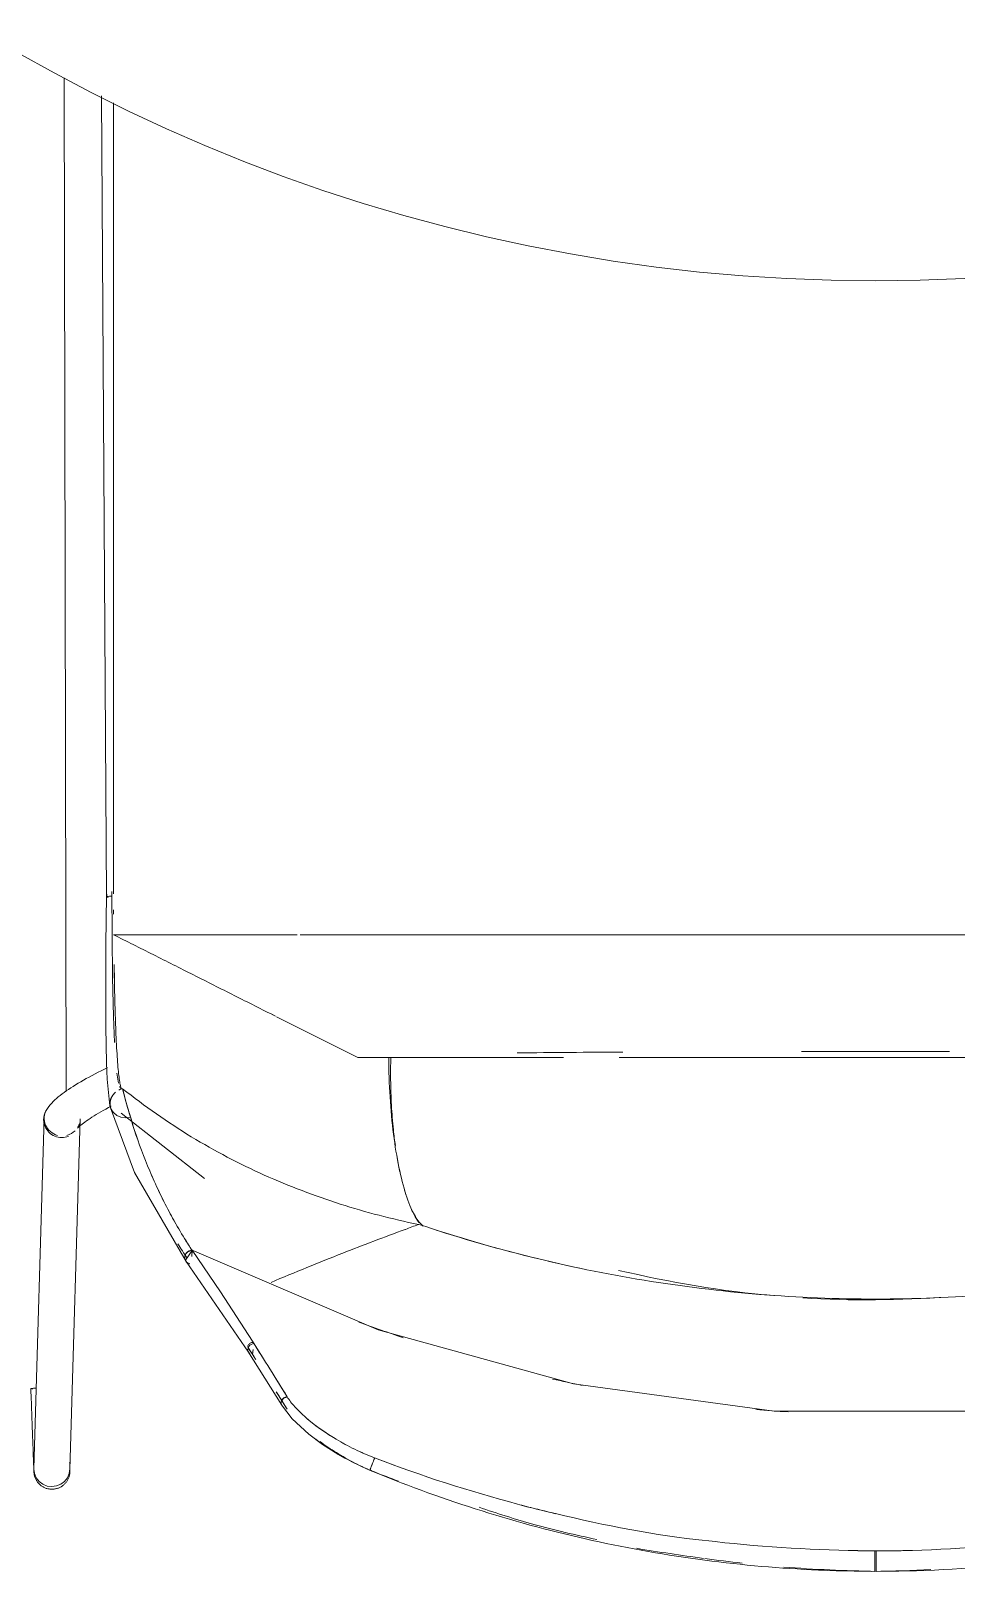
# Model space of a CAD drawing. Header units: millimetres. Extents: x 155927 to 317870, y -36033 to 97293.
# Drawn here: x 195269.7 to 195551.6, y 29752.5 to 30222.3 of the extents above; entities that cross this region are included whole.
import ezdxf

# ---------------------------------------------------------------- set-up
doc = ezdxf.new("R2010")
doc.units = ezdxf.units.MM
doc.header["$MEASUREMENT"] = 0
doc.layers.add('I-FURN', color=8, linetype='CONTINUOUS', lineweight=9)

msp = doc.modelspace()

# ---------------------------------------------------------------- linework, layer by layer
at = {"layer": 'I-FURN'}
for p, q in [((195280.52, 29899.01), (195279.85, 30208)), ((195292.77, 29958.31), (195291.26, 30202.48)), ((195292.6, 29943.72), (195292.75, 29958.88)), ((195292.79, 29958.35), (195292.78, 29958.28)), ((195292.78, 29958.28), (195292.93, 29958.22)), ((195292.93, 29958.22), (195293.24, 29958.16)), ((195293.28, 29958.48), (195292.96, 29958.42)), ((195293.73, 29958.52), (195293.28, 29958.48)), ((195294.28, 29958.56), (195293.73, 29958.52)), ((195294.45, 29946.55), (195294.35, 29959.94)), ((195292.55, 29928.33), (195292.6, 29943.72)), ((195294.6, 29933.71), (195294.45, 29946.55)), ((195302.13, 29946.81), (195350.81, 29946.81)), ((195361.65, 29946.81), (195417.97, 29946.81)), ((195430.48, 29946.81), (195490.68, 29946.81)), ((195497.18, 29946.81), (195557.33, 29946.81)), ((195294.86, 29921.89), (195294.6, 29933.71)), ((195295.25, 29932.84), (195295.08, 29937.74)), ((195292.6, 29918.77), (195292.55, 29928.33)), ((195295.16, 29913.96), (195294.86, 29921.89)), ((195344.27, 29921.96), (195342.89, 29922.65)), ((195369.33, 29909.35), (195344.57, 29921.81)), ((195292.81, 29907.69), (195292.6, 29918.77)), ((195291.15, 29905.33), (195292.11, 29905.81)), ((195292.11, 29905.81), (195293.08, 29906.29)), ((195292.99, 29902.75), (195292.81, 29907.69)), ((195432.03, 29909.35), (195369.33, 29909.35)), ((195527.09, 29909.35), (195448.94, 29909.35)), ((195605.24, 29909.35), (195527.09, 29909.35)), ((195282.61, 29900.57), (195283.36, 29901.03)), ((195283.36, 29901.03), (195284.14, 29901.51)), ((195284.14, 29901.51), (195284.94, 29901.98)), ((195284.94, 29901.98), (195285.76, 29902.46)), ((195285.76, 29902.46), (195286.61, 29902.93)), ((195286.61, 29902.93), (195287.48, 29903.41)), ((195287.48, 29903.41), (195288.37, 29903.89)), ((195288.37, 29903.89), (195289.28, 29904.37)), ((195289.28, 29904.37), (195290.2, 29904.86)), ((195290.2, 29904.86), (195291.15, 29905.33)), ((195293.79, 29894.6), (195292.99, 29902.75)), ((195296.39, 29901.54), (195295.87, 29904.62)), ((195276.07, 29895.51), (195276.54, 29895.99)), ((195276.54, 29895.99), (195277.04, 29896.45)), ((195277.04, 29896.45), (195277.55, 29896.91)), ((195277.55, 29896.91), (195278.09, 29897.37)), ((195278.09, 29897.37), (195278.66, 29897.82)), ((195278.66, 29897.82), (195279.25, 29898.27)), ((195279.25, 29898.27), (195279.87, 29898.72)), ((195279.87, 29898.72), (195280.51, 29899.18)), ((195280.51, 29899.18), (195281.18, 29899.64)), ((195281.18, 29899.64), (195281.88, 29900.1)), ((195281.88, 29900.1), (195282.61, 29900.57)), ((195293.83, 29895.76), (195294.12, 29896.9)), ((195294.12, 29896.9), (195294.69, 29897.94)), ((195297.14, 29899.74), (195296.69, 29900.54)), ((195274, 29892.43), (195274.37, 29893.21)), ((195274.37, 29893.21), (195274.76, 29893.87)), ((195274.76, 29893.87), (195275.18, 29894.46)), ((195275.18, 29894.46), (195275.62, 29895)), ((195275.62, 29895), (195276.07, 29895.51)), ((195288.34, 29891.18), (195288.97, 29891.57)), ((195288.97, 29891.57), (195289.63, 29891.97)), ((195289.63, 29891.97), (195290.32, 29892.38)), ((195290.32, 29892.38), (195291.04, 29892.8)), ((195291.04, 29892.8), (195291.79, 29893.23)), ((195291.79, 29893.23), (195292.56, 29893.66)), ((195292.56, 29893.66), (195293.36, 29894.09)), ((195293.36, 29894.09), (195294.18, 29894.52)), ((195294.16, 29893.62), (195293.79, 29894.6)), ((195294.18, 29893.49), (195293.85, 29894.6)), ((195301.26, 29874.3), (195293.97, 29894.05)), ((195294.47, 29893.09), (195294.16, 29893.62)), ((195294.86, 29892.59), (195294.47, 29893.09)), ((195295.87, 29891.74), (195294.86, 29892.59)), ((195297.17, 29891.17), (195295.87, 29891.74)), ((195297.2, 29892.38), (195322.6, 29872.55)), ((195273.8, 29890.98), (195270.62, 29784.11)), ((195281.61, 29783.82), (195284.79, 29890.65)), ((195283.94, 29887.8), (195283.97, 29887.84)), ((195283.97, 29887.84), (195284.06, 29887.94)), ((195284.06, 29887.94), (195284.21, 29888.1)), ((195284.21, 29888.1), (195284.42, 29888.3)), ((195284.42, 29888.3), (195284.67, 29888.53)), ((195284.67, 29888.53), (195284.98, 29888.79)), ((195284.98, 29888.79), (195285.34, 29889.08)), ((195285.34, 29889.08), (195285.74, 29889.39)), ((195285.74, 29889.39), (195286.18, 29889.72)), ((195286.18, 29889.72), (195286.66, 29890.06)), ((195286.66, 29890.06), (195287.19, 29890.42)), ((195287.19, 29890.42), (195287.74, 29890.79)), ((195287.74, 29890.79), (195288.34, 29891.18)), ((195298.64, 29890.96), (195297.17, 29891.17)), ((195300.18, 29891.2), (195298.64, 29890.96)), ((195317.01, 29847.24), (195301.26, 29874.3)), ((195316.61, 29848.54), (195316.68, 29849.02)), ((195316.68, 29849.02), (195316.85, 29849.46)), ((195318.87, 29850.56), (195316.8, 29847.61)), ((195316.85, 29849.46), (195317.13, 29849.86)), ((195317.13, 29849.86), (195317.49, 29850.18)), ((195317.49, 29850.18), (195317.92, 29850.41)), ((195317.92, 29850.41), (195318.39, 29850.54)), ((195318.39, 29850.54), (195318.87, 29850.56)), ((195318.87, 29850.57), (195318.76, 29848.79)), ((195318.76, 29848.8), (195318.87, 29850.56)), ((195318.81, 29848.76), (195318.87, 29850.57)), ((195318.81, 29848.76), (195318.87, 29850.57)), ((195318.88, 29850.7), (195375.53, 29826.39)), ((195318.88, 29850.7), (195327.51, 29837.93)), ((195316.65, 29848.06), (195316.61, 29848.54)), ((195316.8, 29847.61), (195316.65, 29848.06)), ((195336.06, 29819.54), (195317.01, 29847.24)), ((195327.51, 29837.93), (195337.2, 29822.94)), ((195375.53, 29826.39), (195435.01, 29809.93)), ((195337.13, 29819.09), (195335.86, 29821.07)), ((195336.13, 29821.34), (195335.92, 29820.95)), ((195336.43, 29821.68), (195336.13, 29821.34)), ((195336.8, 29821.95), (195336.43, 29821.68)), ((195337.22, 29822.13), (195336.8, 29821.95)), ((195337.2, 29822.94), (195340.58, 29817.57)), ((195337.66, 29822.21), (195337.22, 29822.13)), ((195335.82, 29820.54), (195335.83, 29820.12)), ((195346.22, 29803.4), (195335.82, 29819.9)), ((195335.83, 29820.12), (195335.95, 29819.73)), ((195335.95, 29819.73), (195336.17, 29819.39)), ((195336.17, 29819.39), (195336.48, 29819.12)), ((195338.19, 29817.43), (195337.13, 29819.09)), ((195337.28, 29818.86), (195337.45, 29820.34)), ((195344.33, 29811.57), (195347.83, 29805.94)), ((195269.95, 29808.54), (195269.71, 29808.5)), ((195269.72, 29808.41), (195269.72, 29808.49)), ((195269.76, 29807.34), (195269.72, 29808.41)), ((195269.8, 29806.28), (195269.76, 29807.34)), ((195269.85, 29808.46), (195270.36, 29808.44)), ((195270.54, 29808.58), (195269.95, 29808.54)), ((195271.45, 29808.63), (195270.54, 29808.58)), ((195347.81, 29802.17), (195344.55, 29807.38)), ((195435.01, 29809.93), (195496.21, 29801.62)), ((195269.84, 29805.23), (195269.8, 29806.28)), ((195269.88, 29804.18), (195269.84, 29805.23)), ((195269.91, 29803.14), (195269.88, 29804.18)), ((195269.95, 29802.12), (195269.91, 29803.14)), ((195269.99, 29801.1), (195269.95, 29802.12)), ((195349.37, 29799.26), (195346.13, 29803.54)), ((195270.02, 29800.1), (195269.99, 29801.1)), ((195270.06, 29799.11), (195270.02, 29800.1)), ((195270.1, 29798.14), (195270.06, 29799.11)), ((195270.13, 29797.19), (195270.1, 29798.14)), ((195354.46, 29794.55), (195349.37, 29799.26)), ((195496.21, 29801.62), (195557.98, 29801.62)), ((195270.16, 29796.26), (195270.13, 29797.19)), ((195270.2, 29795.35), (195270.16, 29796.26)), ((195270.23, 29794.47), (195270.2, 29795.35)), ((195270.26, 29793.61), (195270.23, 29794.47)), ((195270.29, 29792.77), (195270.26, 29793.61)), ((195270.32, 29791.96), (195270.29, 29792.77)), ((195358.59, 29791.46), (195354.46, 29794.55)), ((195270.35, 29791.18), (195270.32, 29791.96)), ((195270.38, 29790.43), (195270.35, 29791.18)), ((195270.4, 29789.72), (195270.38, 29790.43)), ((195270.43, 29789.03), (195270.4, 29789.72)), ((195270.45, 29788.38), (195270.43, 29789.03)), ((195270.47, 29787.76), (195270.45, 29788.38)), ((195363.21, 29788.51), (195358.59, 29791.46)), ((195368.02, 29785.9), (195363.21, 29788.51)), ((195270.49, 29787.17), (195270.47, 29787.76)), ((195270.51, 29786.62), (195270.49, 29787.17)), ((195270.53, 29786.11), (195270.51, 29786.62)), ((195270.55, 29785.64), (195270.53, 29786.11)), ((195270.57, 29785.2), (195270.55, 29785.64)), ((195270.58, 29784.81), (195270.57, 29785.2)), ((195270.59, 29784.45), (195270.58, 29784.81)), ((195270.61, 29784.14), (195270.59, 29784.45)), ((195270.62, 29783.86), (195270.61, 29784.14)), ((195270.81, 29782.56), (195270.62, 29783.94)), ((195270.62, 29783.63), (195270.62, 29783.86)), ((195270.62, 29783.76), (195270.63, 29783.55)), ((195270.63, 29783.44), (195270.62, 29783.63)), ((195270.63, 29783.55), (195270.63, 29783.37)), ((195270.64, 29783.29), (195270.63, 29783.44)), ((195270.63, 29783.37), (195270.64, 29783.24)), ((195270.64, 29783.18), (195270.64, 29783.29)), ((195270.64, 29783.24), (195270.64, 29783.15)), ((195281.62, 29783.99), (195281.43, 29782.6)), ((195281.54, 29785.99), (195281.56, 29785.56)), ((195281.56, 29785.56), (195281.57, 29785.17)), ((195281.57, 29785.17), (195281.59, 29784.82)), ((195281.59, 29784.82), (195281.6, 29784.51)), ((195281.6, 29784.51), (195281.61, 29784.24)), ((195281.61, 29784.24), (195281.62, 29784.01)), ((195281.62, 29784.03), (195281.61, 29784.17)), ((195281.62, 29783.84), (195281.62, 29784.03)), ((195281.62, 29784.01), (195281.62, 29783.82)), ((195281.63, 29783.69), (195281.62, 29783.84)), ((195281.62, 29783.82), (195281.63, 29783.68)), ((195281.63, 29783.58), (195281.63, 29783.69)), ((195281.63, 29783.68), (195281.63, 29783.58)), ((195281.63, 29783.58), (195281.64, 29783.52)), ((195281.64, 29783.52), (195281.63, 29783.58)), ((195281.64, 29783.28), (195281.63, 29783.06)), ((195281.64, 29783.52), (195281.64, 29783.5)), ((195281.64, 29783.5), (195281.64, 29783.52)), ((195281.64, 29783.5), (195281.64, 29783.28)), ((195373.04, 29783.71), (195373.01, 29783.61)), ((195373.12, 29783.91), (195373.04, 29783.71)), ((195373.24, 29784.21), (195373.12, 29783.91)), ((195373.38, 29784.58), (195373.24, 29784.21)), ((195373.55, 29785), (195373.38, 29784.58)), ((195373.73, 29785.46), (195373.55, 29785)), ((195373.91, 29785.91), (195373.73, 29785.46)), ((195374.08, 29786.34), (195373.91, 29785.91)), ((195374.23, 29786.72), (195374.08, 29786.34)), ((195374.35, 29787.02), (195374.23, 29786.72)), ((195374.43, 29787.23), (195374.35, 29787.02)), ((195374.47, 29787.34), (195374.43, 29787.23)), ((195270.64, 29783.12), (195270.64, 29783.18)), ((195270.64, 29783.15), (195270.64, 29783.11)), ((195270.64, 29783.1), (195270.64, 29783.12)), ((195270.64, 29783.11), (195270.64, 29783.1)), ((195270.65, 29783), (195270.64, 29783.1)), ((195270.66, 29782.79), (195270.65, 29783)), ((195270.69, 29782.57), (195270.66, 29782.79)), ((195270.72, 29782.35), (195270.69, 29782.57)), ((195270.76, 29782.13), (195270.72, 29782.35)), ((195270.82, 29781.92), (195270.76, 29782.13)), ((195271.36, 29781.27), (195270.81, 29782.56)), ((195270.87, 29781.71), (195270.82, 29781.92)), ((195270.94, 29781.5), (195270.87, 29781.71)), ((195271.02, 29781.29), (195270.94, 29781.5)), ((195271.1, 29781.09), (195271.02, 29781.29)), ((195271.2, 29780.89), (195271.1, 29781.09)), ((195271.3, 29780.69), (195271.2, 29780.89)), ((195271.4, 29780.5), (195271.3, 29780.69)), ((195272.23, 29780.16), (195271.36, 29781.27)), ((195271.52, 29780.31), (195271.4, 29780.5)), ((195271.64, 29780.13), (195271.52, 29780.31)), ((195271.77, 29779.95), (195271.64, 29780.13)), ((195271.91, 29779.78), (195271.77, 29779.95)), ((195272.05, 29779.62), (195271.91, 29779.78)), ((195272.2, 29779.46), (195272.05, 29779.62)), ((195272.36, 29779.3), (195272.2, 29779.46)), ((195273.37, 29779.31), (195272.23, 29780.16)), ((195272.52, 29779.15), (195272.36, 29779.3)), ((195272.69, 29779.01), (195272.52, 29779.15)), ((195272.87, 29778.88), (195272.69, 29779.01)), ((195273.05, 29778.75), (195272.87, 29778.88)), ((195273.23, 29778.63), (195273.05, 29778.75)), ((195273.42, 29778.52), (195273.23, 29778.63)), ((195274.7, 29778.78), (195273.37, 29779.31)), ((195276.12, 29778.6), (195274.7, 29778.78)), ((195277.55, 29778.79), (195276.12, 29778.6)), ((195278.87, 29779.33), (195277.55, 29778.79)), ((195278.91, 29778.55), (195278.71, 29778.44)), ((195280.01, 29780.19), (195278.87, 29779.33)), ((195279.09, 29778.66), (195278.91, 29778.55)), ((195279.28, 29778.78), (195279.09, 29778.66)), ((195279.46, 29778.91), (195279.28, 29778.78)), ((195279.63, 29779.05), (195279.46, 29778.91)), ((195279.8, 29779.19), (195279.63, 29779.05)), ((195279.96, 29779.34), (195279.8, 29779.19)), ((195280.11, 29779.5), (195279.96, 29779.34)), ((195280.88, 29781.3), (195280.01, 29780.19)), ((195280.26, 29779.66), (195280.11, 29779.5)), ((195280.4, 29779.83), (195280.26, 29779.66)), ((195280.54, 29780), (195280.4, 29779.83)), ((195280.67, 29780.18), (195280.54, 29780)), ((195280.79, 29780.36), (195280.67, 29780.18)), ((195280.9, 29780.55), (195280.79, 29780.36)), ((195281.43, 29782.6), (195280.88, 29781.3)), ((195281.01, 29780.74), (195280.9, 29780.55)), ((195281.11, 29780.94), (195281.01, 29780.74)), ((195281.2, 29781.14), (195281.11, 29780.94)), ((195281.28, 29781.34), (195281.2, 29781.14)), ((195281.35, 29781.55), (195281.28, 29781.34)), ((195281.42, 29781.76), (195281.35, 29781.55)), ((195281.48, 29781.97), (195281.42, 29781.76)), ((195281.53, 29782.19), (195281.48, 29781.97)), ((195281.57, 29782.4), (195281.53, 29782.19)), ((195281.6, 29782.62), (195281.57, 29782.4)), ((195281.62, 29782.84), (195281.6, 29782.62)), ((195281.63, 29783.06), (195281.62, 29782.84)), ((195273.61, 29778.41), (195273.42, 29778.52)), ((195273.81, 29778.32), (195273.61, 29778.41)), ((195274.01, 29778.23), (195273.81, 29778.32)), ((195274.22, 29778.15), (195274.01, 29778.23)), ((195274.42, 29778.07), (195274.22, 29778.15)), ((195274.63, 29778.01), (195274.42, 29778.07)), ((195274.85, 29777.95), (195274.63, 29778.01)), ((195275.06, 29777.91), (195274.85, 29777.95)), ((195275.28, 29777.87), (195275.06, 29777.91)), ((195275.5, 29777.84), (195275.28, 29777.87)), ((195275.71, 29777.82), (195275.5, 29777.84)), ((195275.93, 29777.8), (195275.71, 29777.82)), ((195276.15, 29777.8), (195275.93, 29777.8)), ((195276.18, 29777.8), (195276.15, 29777.8)), ((195276.4, 29777.81), (195276.18, 29777.8)), ((195276.62, 29777.82), (195276.4, 29777.81)), ((195276.84, 29777.84), (195276.62, 29777.82)), ((195277.05, 29777.88), (195276.84, 29777.84)), ((195277.27, 29777.92), (195277.05, 29777.88)), ((195277.49, 29777.97), (195277.27, 29777.92)), ((195277.7, 29778.02), (195277.49, 29777.97)), ((195277.91, 29778.09), (195277.7, 29778.02)), ((195278.11, 29778.17), (195277.91, 29778.09)), ((195278.32, 29778.25), (195278.11, 29778.17)), ((195278.52, 29778.34), (195278.32, 29778.25)), ((195278.71, 29778.44), (195278.52, 29778.34)), ((195526.86, 29758.58), (195526.86, 29758.89)), ((195526.86, 29758.09), (195526.86, 29758.58)), ((195526.86, 29757.44), (195526.86, 29758.09)), ((195526.86, 29756.69), (195526.86, 29757.44)), ((195526.86, 29755.89), (195526.86, 29756.69)), ((195526.86, 29755.08), (195526.86, 29755.89)), ((195526.86, 29754.33), (195526.86, 29755.08)), ((195527.32, 29758.89), (195527.32, 29758.58)), ((195527.32, 29758.58), (195527.32, 29758.09)), ((195527.32, 29758.09), (195527.32, 29757.44)), ((195527.32, 29757.44), (195527.32, 29756.69)), ((195527.32, 29756.69), (195527.32, 29755.89)), ((195527.32, 29755.89), (195527.32, 29755.08)), ((195527.32, 29755.08), (195527.32, 29754.33)), ((195526.86, 29753.69), (195526.86, 29754.33)), ((195526.86, 29753.19), (195526.86, 29753.69)), ((195526.86, 29752.88), (195526.86, 29753.19)), ((195526.86, 29752.77), (195526.86, 29752.88)), ((195527.32, 29754.33), (195527.32, 29753.69)), ((195527.32, 29753.69), (195527.32, 29753.19)), ((195527.32, 29753.19), (195527.32, 29752.88)), ((195527.32, 29752.88), (195527.32, 29752.77))]:
    msp.add_line(p, q, dxfattribs=at)
msp.add_arc((195527.09, 30671.07), 525, 180, 0, dxfattribs=at)
for centre, major_axis, ratio, start_param, end_param in [((195279.08, 29890.33), (5.08, -2.11), 0.969753, 2.873687, 3.920884), ((195279.29, 29890.81), (5.5, -0.16), 0.969889, 2.648641, 4.481237), ((195279.08, 29890.33), (5.08, -2.11), 0.969753, 3.920884, 5.491681), ((195279.29, 29890.81), (5.5, -0.16), 0.969889, 5.004836, 5.528435), ((195279.29, 29890.81), (5.5, -0.16), 0.969889, 5.790234, 6.052033)]:
    msp.add_ellipse(centre, major_axis=major_axis, ratio=ratio, start_param=start_param, end_param=end_param, dxfattribs=at)
for points, knots in [([(195294.9, 30200.38), (195294.9, 30166.46), (195294.9, 30089.07), (195294.9, 30011.81), (195294.9, 29968.42)], [-0.8624165, -0.8624165, -0.8624165, -0.8624165, -0.5, -0.0351654, -0.0351654, -0.0351654, -0.0351654]), ([(195292.91, 29958.69), (195292.84, 29958.73), (195292.68, 29958.86), (195292.79, 29958.99), (195292.94, 29959.08)], [-0.7, -0.7, -0.7, -0.7, -0.6, -0.4, -0.4, -0.4, -0.4]), ([(195344.27, 29921.96), (195342.18, 29923.01), (195337.99, 29925.12), (195331.7, 29928.28), (195325.44, 29931.44), (195319.23, 29934.56), (195313.09, 29937.66), (195304.95, 29941.75), (195298.91, 29944.79), (195294.91, 29946.8)], [-0.6666667, -0.6666667, -0.6666667, -0.6666667, -0.5833333, -0.5, -0.4166667, -0.3333333, -0.25, -0.1666667, -0.000257, -0.000257, -0.000257, -0.000257]), ([(195295.1, 29936.52), (195295.13, 29934.68), (195295.2, 29931.1), (195295.33, 29925.86), (195295.48, 29920.97), (195295.65, 29916.41), (195295.85, 29912.28), (195296.08, 29908.71), (195296.32, 29905.64), (195296.58, 29903.24), (195296.85, 29901.45), (195297.17, 29900.03), (195297.41, 29899.85), (195297.56, 29899.84)], [0.25, 0.25, 0.25, 0.25, 0.3125, 0.375, 0.4375, 0.5, 0.5625, 0.625, 0.6875, 0.75, 0.8125, 0.875, 0.9696726, 0.9696726, 0.9696726, 0.9696726]), ([(195504.51, 29911.23), (195512.03, 29911.24), (195527.13, 29911.27), (195542.11, 29911.23), (195549.59, 29911.2)], [-0.5757065, -0.5757065, -0.5757065, -0.5757065, -0.5, -0.4241652, -0.4241652, -0.4241652, -0.4241652]), ([(195387.9, 29859.13), (195387.42, 29859.8), (195386.05, 29862.07), (195383.92, 29867.32), (195381.77, 29875.68), (195380.12, 29885.81), (195379.06, 29897.26), (195378.79, 29905.23), (195378.76, 29909.35)], [-0.9192182, -0.9192182, -0.9192182, -0.9192182, -0.8333333, -0.6666667, -0.5, -0.3333333, -0.1666667, 0, 0, 0, 0]), ([(195380.77, 29882.53), (195380.55, 29884.11), (195380.07, 29888.08), (195379.64, 29893.53), (195379.41, 29898.71), (195379.3, 29903.5), (195379.34, 29907.07), (195379.38, 29909.33)], [0.6046126, 0.6046126, 0.6046126, 0.6046126, 0.6785714, 0.7857143, 0.8392857, 0.8928571, 0.9851475, 0.9851475, 0.9851475, 0.9851475]), ([(195295.54, 29898.83), (195295.38, 29898.7), (195294.88, 29898.23), (195294.21, 29897.25), (195293.86, 29895.95), (195293.89, 29895.07), (195293.95, 29894.7)], [-0.8461538, -0.8461538, -0.8461538, -0.8461538, -0.8076923, -0.7115385, -0.6153846, -0.5384615, -0.5384615, -0.5384615, -0.5384615]), ([(195297.69, 29899.86), (195298.68, 29895.73), (195301.05, 29887.45), (195305.75, 29874.75), (195310.53, 29864.65), (195313.75, 29858.9), (195314.77, 29857.16)], [-1, -1, -1, -1, -0.75, -0.5, -0.25, -0.1405219, -0.1405219, -0.1405219, -0.1405219]), ([(195305.95, 29874.79), (195304.18, 29878.98), (195301.88, 29885), (195300.19, 29890.89), (195299.7, 29892.63)], [-0.4999815, -0.4999815, -0.4999815, -0.4999815, -0.25, -0.1451812, -0.1451812, -0.1451812, -0.1451812]), ([(195318.87, 29850.57), (195316.33, 29854.43), (195311.6, 29862.32), (195307.77, 29870.6), (195305.95, 29874.79)], [-0.9999613, -0.9999613, -0.9999613, -0.9999613, -0.75, -0.5, -0.5, -0.5, -0.5]), ([(195389.3, 29858), (195388.46, 29858.66), (195387.24, 29860.13), (195386.07, 29862.33), (195385.69, 29863.15)], [0, 0, 0, 0, 0.1428571, 0.2159417, 0.2159417, 0.2159417, 0.2159417]), ([(195387.91, 29858.52), (195399.12, 29854.76), (195421.76, 29848.16), (195468.07, 29838.64), (195527.09, 29833.84), (195586.1, 29838.64), (195632.41, 29848.16), (195655.05, 29854.76), (195666.27, 29858.52)], [0, 0, 0, 0, 0.125, 0.25, 0.5, 0.75, 0.875, 1, 1, 1, 1]), ([(195342.89, 29840.82), (195350.17, 29843.91), (195363.8, 29849.5), (195377.42, 29854.64), (195383.77, 29856.99)], [-0.9709449, -0.9709449, -0.9709449, -0.9709449, -0.5, -0.0894127, -0.0894127, -0.0894127, -0.0894127]), ([(195316.8, 29847.61), (195316.89, 29847.4), (195317.14, 29847.02), (195317.64, 29846.67), (195318, 29846.54), (195318.15, 29846.51)], [-1, -1, -1, -1, -0.7, -0.4, -0.2, -0.2, -0.2, -0.2]), ([(195335.7, 29821.31), (195335.75, 29821.44), (195335.89, 29821.71), (195336.19, 29822.05), (195336.69, 29822.41), (195337.13, 29822.55), (195337.43, 29822.56)], [-0.4166667, -0.4166667, -0.4166667, -0.4166667, -0.3333333, -0.25, -0.1666667, 0, 0, 0, 0]), ([(195347.84, 29805.94), (195346.04, 29808.86), (195342.5, 29814.56), (195339.1, 29819.94), (195337.43, 29822.56)], [0.0046069, 0.0046069, 0.0046069, 0.0046069, 0.5, 1, 1, 1, 1]), ([(195269.84, 29808.52), (195269.83, 29808.52), (195269.78, 29808.51), (195269.73, 29808.5), (195269.72, 29808.49), (195269.72, 29808.49)], [-0.55555556, -0.55555556, -0.55555556, -0.55555556, -0.54861111, -0.51388889, -0.48915497, -0.48915497, -0.48915497, -0.48915497]), ([(195345.98, 29803.99), (195345.96, 29804.12), (195345.96, 29804.52), (195346.2, 29805.06), (195346.61, 29805.49), (195346.99, 29805.74), (195347.41, 29805.89), (195347.7, 29805.93), (195347.84, 29805.93)], [-0.5833333, -0.5833333, -0.5833333, -0.5833333, -0.5, -0.3333333, -0.25, -0.1666667, -0.0833333, 0, 0, 0, 0]), ([(195347.89, 29805.86), (195347.6, 29805.86), (195347.16, 29805.74), (195346.65, 29805.42), (195346.35, 29805.09), (195346.13, 29804.71), (195346.01, 29804.31), (195346.02, 29804.04), (195346.03, 29803.91)], [-1, -1, -1, -1, -0.8333333, -0.75, -0.6666667, -0.5833333, -0.5, -0.4166667, -0.4166667, -0.4166667, -0.4166667]), ([(195374.47, 29787.33), (195372.39, 29788.15), (195369.32, 29789.46), (195365.48, 29791.45), (195362.74, 29793.01), (195360.15, 29794.62), (195357.74, 29796.28), (195355.52, 29797.95), (195352.83, 29800.17), (195350.01, 29802.93), (195348.42, 29804.96), (195347.83, 29805.94)], [0, 0, 0, 0, 0.166667, 0.25, 0.333333, 0.416667, 0.5, 0.583333, 0.666667, 0.833333, 1, 1, 1, 1]), ([(195356.5, 29793.08), (195357.92, 29791.97), (195361.1, 29789.72), (195366.7, 29786.46), (195370.86, 29784.52), (195373.01, 29783.61)], [-0.4938391, -0.4938391, -0.4938391, -0.4938391, -0.3333333, -0.1666667, 0, 0, 0, 0]), ([(195374.47, 29787.34), (195372.39, 29788.16), (195368.28, 29789.92), (195364.6, 29791.95), (195362.77, 29793.02)], [-0.9999135, -0.9999135, -0.9999135, -0.9999135, -0.8333333, -0.6666667, -0.6666667, -0.6666667, -0.6666667]), ([(195357.82, 29792.32), (195358.59, 29791.75), (195360.2, 29790.62), (195362.78, 29788.95), (195365.51, 29787.33), (195369.34, 29785.25), (195372.4, 29783.86), (195374.47, 29782.99)], [0.5, 0.5, 0.5, 0.5, 0.5833333, 0.6666667, 0.75, 0.8333333, 1, 1, 1, 1]), ([(195373.04, 29783.6), (195373.05, 29783.62), (195373.07, 29783.69), (195373.15, 29783.9), (195373.27, 29784.2), (195373.46, 29784.71), (195373.75, 29785.47), (195374.04, 29786.23), (195374.24, 29786.74), (195374.35, 29787.04), (195374.44, 29787.25), (195374.47, 29787.32), (195374.47, 29787.34)], [-1, -1, -1, -1, -0.916667, -0.833333, -0.75, -0.666667, -0.5, -0.333333, -0.25, -0.166667, -0.083333, 0, 0, 0, 0]), ([(195374.47, 29782.99), (195385.23, 29778.57), (195407.03, 29770.7), (195451.9, 29758.72), (195500.95, 29752.26), (195553.21, 29752.84), (195596.45, 29758.04), (195638.91, 29767.91), (195666.27, 29777.47), (195679.71, 29782.99)], [0, 0, 0, 0, 0.111111, 0.222222, 0.444444, 0.583333, 0.722222, 0.861111, 1, 1, 1, 1]), ([(195442.21, 29762.46), (195435.77, 29763.85), (195423.63, 29766.63), (195411.81, 29770.41), (195406.29, 29772.28)], [0.5416307, 0.5416307, 0.5416307, 0.5416307, 0.6666667, 0.7775097, 0.7775097, 0.7775097, 0.7775097]), ([(195418.67, 29773.08), (195420.49, 29772.6), (195424.12, 29771.68), (195427.75, 29770.77), (195429.56, 29770.32)], [0.29718056, 0.29718056, 0.29718056, 0.29718056, 0.33333333, 0.36907718, 0.36907718, 0.36907718, 0.36907718])]:
    msp.add_open_spline(points, degree=3, knots=knots, dxfattribs=at)
for points in [[(195294.9, 30096.14), (195294.9, 30097.27), (195294.9, 30098.41), (195294.9, 30099.54)], [(195294.9, 29959.22), (195294.9, 29963.32), (195294.9, 29967.41), (195294.9, 29971.51)], [(195294.9, 29954.34), (195294.9, 29953.92), (195294.91, 29953.49), (195294.91, 29953.06)], [(195294.91, 29946.81), (195297.5, 29946.81), (195300.1, 29946.81), (195302.83, 29946.81)], [(195361.64, 29946.81), (195358.36, 29946.81), (195355.08, 29946.81), (195351.81, 29946.81)], [(195430.46, 29946.81), (195426.3, 29946.81), (195422.15, 29946.81), (195418.02, 29946.81)], [(195497.25, 29946.81), (195495.06, 29946.81), (195492.87, 29946.81), (195490.68, 29946.81)], [(195417.87, 29910.8), (195428.55, 29910.89), (195439.31, 29910.98), (195450.1, 29911.05)], [(195297.7, 29899.86), (195297.3, 29899.77), (195296.91, 29899.64), (195296.55, 29899.47)], [(195299.6, 29892.68), (195298.9, 29895.08), (195298.27, 29897.47), (195297.69, 29899.86)], [(195387.79, 29858.5), (195379.76, 29860.13), (195363.92, 29864.28), (195340.7, 29873.08), (195318.36, 29884.74), (195304.44, 29894.49), (195297.69, 29899.86)], [(195382.2, 29874.33), (195381.89, 29875.74), (195381.61, 29877.21), (195381.35, 29878.76)], [(195384.18, 29866.98), (195383.98, 29867.59), (195383.78, 29868.22), (195383.58, 29868.88)], [(195387.79, 29858.5), (195386.47, 29857.99), (195385.15, 29857.47), (195383.83, 29856.96)], [(195316.61, 29854.11), (195317.34, 29852.92), (195318.1, 29851.74), (195318.87, 29850.57)], [(195436.75, 29845.18), (195422.06, 29848.28), (195407.57, 29852.25), (195393.26, 29856.74)], [(195317.35, 29848.27), (195316.38, 29849.69), (195315.44, 29851.12), (195314.53, 29852.56)], [(195318.09, 29846.51), (195317.91, 29846.56), (195317.58, 29846.7), (195317.15, 29847.03), (195316.84, 29847.46), (195316.66, 29847.96), (195316.62, 29848.5), (195316.72, 29849.04), (195316.97, 29849.55), (195317.33, 29849.98), (195317.79, 29850.31), (195318.32, 29850.52), (195318.69, 29850.57), (195318.87, 29850.57)], [(195496.3, 29836.84), (195480.23, 29837.98), (195464.47, 29840.96), (195448.79, 29844.5)], [(195549.19, 29836.32), (195534.47, 29835.57), (195519.61, 29835.04), (195504.95, 29836.13)], [(195369.68, 29828.74), (195374.15, 29827.09), (195378.65, 29825.51), (195383.17, 29823.99)], [(195337.12, 29819.11), (195336.69, 29819.77), (195336.26, 29820.43), (195335.83, 29821.1)], [(195336.26, 29819.47), (195336.14, 29819.54), (195335.93, 29819.72), (195335.71, 29820.07), (195335.63, 29820.33), (195335.61, 29820.47)], [(195337.13, 29819.09), (195337.52, 29818.49), (195337.9, 29817.89), (195338.29, 29817.29)], [(195269.77, 29808.47), (195269.82, 29808.47), (195269.97, 29808.45), (195270.22, 29808.44), (195270.37, 29808.44)], [(195344.51, 29807.48), (195345.48, 29805.93), (195346.46, 29804.36), (195347.45, 29802.76)], [(195428.61, 29811.39), (195431.65, 29810.71), (195434.69, 29810.07), (195437.74, 29809.45)], [(195490.6, 29802.05), (195493.89, 29801.79), (195497.18, 29801.56), (195500.48, 29801.37)], [(195362.76, 29793.02), (195359.22, 29795.14), (195355.75, 29797.48), (195353.55, 29799.62)], [(195374.43, 29783.05), (195373.97, 29783.23), (195373.51, 29783.42), (195373.04, 29783.6)], [(195374.47, 29787.34), (195388.74, 29781.87), (195403.25, 29777.18), (195417.98, 29773.27)], [(195380.94, 29784.91), (195378.78, 29785.7), (195376.62, 29786.51), (195374.47, 29787.33)], [(195381.74, 29780.24), (195379.3, 29781.15), (195376.87, 29782.09), (195374.44, 29783.05)], [(195429.6, 29770.35), (195425.71, 29771.26), (195421.83, 29772.19), (195417.99, 29773.23)], [(195429.59, 29770.36), (195444.62, 29766.82), (195459.83, 29763.64), (195475.19, 29762.19)], [(195474.68, 29756.73), (195467.87, 29757.66), (195461.05, 29758.63), (195454.27, 29759.79)], [(195475.35, 29762.17), (195490.72, 29760.28), (195506.18, 29759.42), (195521.66, 29759.1)], [(195532.52, 29759.04), (195548, 29759.23), (195563.41, 29760.51), (195578.83, 29762.17)], [(195486.47, 29755.27), (195482.66, 29755.69), (195478.86, 29756.18), (195475.06, 29756.68)], [(195534.86, 29759.06), (195530.2, 29758.98), (195525.54, 29758.99), (195520.89, 29759.1)], [(195521.71, 29759.04), (195523.58, 29759.01), (195525.45, 29759), (195527.32, 29759)], [(195526.86, 29759), (195528.73, 29759), (195530.6, 29759.01), (195532.47, 29759.04)], [(195527.32, 29752.77), (195517.87, 29752.9), (195508.43, 29753.34), (195499.01, 29754.09)], [(195543.9, 29753.34), (195538.22, 29753.04), (195532.54, 29752.85), (195526.86, 29752.77)]]:
    msp.add_open_spline(points, degree=3, dxfattribs=at)

doc.saveas('drawing.dxf')
